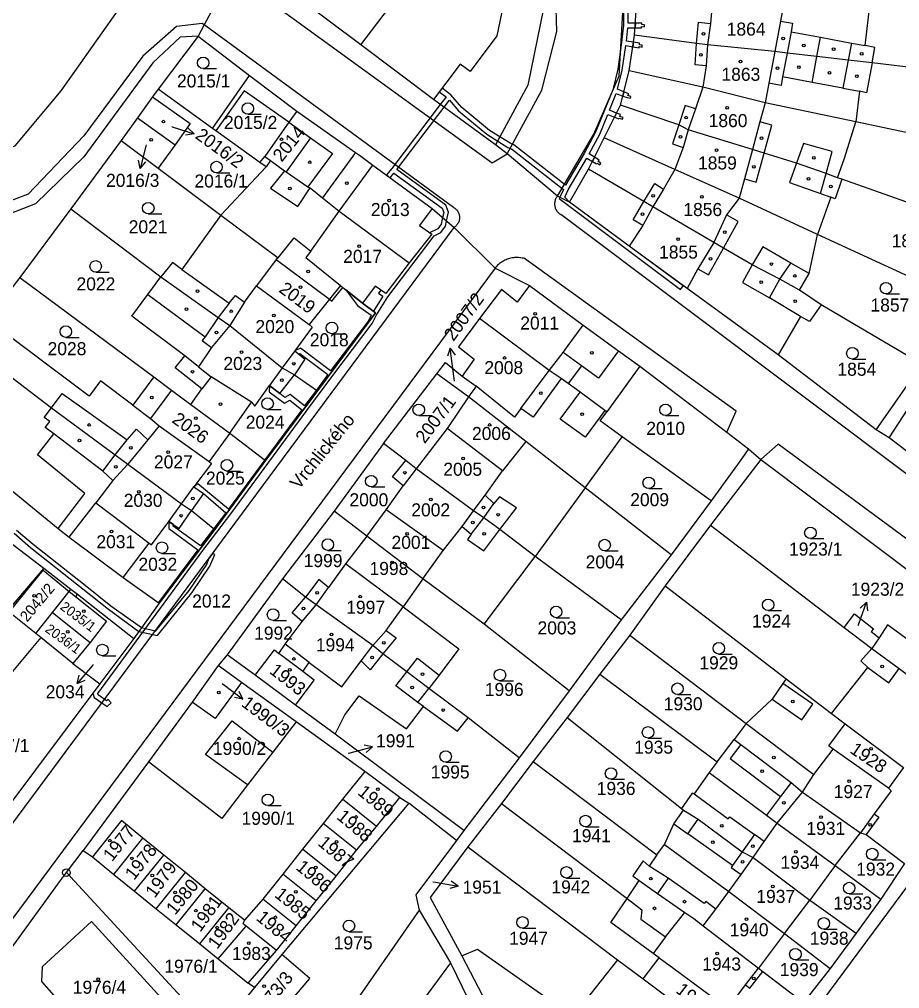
# Model space of a CAD drawing. Extents: x -784124 to -780570, y -980818 to -976926.
# Drawn here: x -782345.8 to -782231.1, y -978712.7 to -978586.4 of the extents above; entities that cross this region are included whole.
import ezdxf
from ezdxf.enums import TextEntityAlignment as Align

# ---------------------------------------------------------------- set-up
doc = ezdxf.new("R2010")
doc.units = 0
doc.header["$LTSCALE"] = 3.138375
doc.header["$MEASUREMENT"] = 0
doc.linetypes.add('0_051C', pattern=[0])
for name, color, linetype in [('1', 7, 'CONTINUOUS'), ('1008', 1, 'CONTINUOUS'), ('1029', 1, 'CONTINUOUS'), ('105', 1, 'CONTINUOUS'), ('18', 1, 'CONTINUOUS'), ('21800', 1, 'CONTINUOUS'), ('21900', 1, 'CONTINUOUS'), ('21999', 1, 'CONTINUOUS'), ('23700', 1, 'CONTINUOUS'), ('304', 1, 'CONTINUOUS'), ('402', 1, 'CONTINUOUS'), ('404', 1, 'CONTINUOUS')]:
    doc.layers.add(name, color=color, linetype=linetype)

# ---------------------------------------------------------------- blocks, each defined once
blk = doc.blocks.new('4_02$0')
at = {"layer": '404', "color": 255, "linetype": 'Continuous'}
blk.add_circle((-0.01, 0), 0.175, dxfattribs=at)
blk = doc.blocks.new('1029$1')
at = {"layer": '1029', "color": 6, "linetype": 'Continuous'}
for p, q in [((0, 3), (-0.5, 2)), ((0, 0), (0, 3)), ((0, 3), (0.5, 2))]:
    blk.add_line(p, q, dxfattribs=at)
blk = doc.blocks.new('3_04$3')
at = {"layer": '304', "color": 255, "linetype": 'Continuous'}
blk.add_line((0.01, 0), (1.76, 0), dxfattribs=at)
blk.add_circle((0.01, 0.75), 0.75, dxfattribs=at)
blk = doc.blocks.new('$15')
at = {"layer": '1', "color": 254, "linetype": 'Continuous'}
blk.add_lwpolyline([(-47.695, -36.905), (-47.725, -40.115), (-47.965, -42.375), (-48.455, -45.825), (-49.115, -48.505), (-51.355, -54.035), (-52.845, -56.835), (-55.265, -60.945), (-61.995, -55.695), (-62.495, -55.485), (-63.825, -54.665), (-65.155, -53.835), (-68.775, -50.825), (-70.195, -49.165), (-71.355, -48.295), (-71.725, -48.775), (-70.825, -49.445), (-71.585, -50.445), (-77.905, -58.785), (-78.615, -59.615), (-78.125, -59.965), (-77.625, -59.385), (-71.345, -63.935), (-71.135, -64.495), (-71.285, -65.155), (-71.485, -66.025), (-71.905, -66.615), (-72.975, -67.135), (-72.695, -67.335), (-75.645, -71.055), (-78.665, -75.075), (-79.355, -74.605), (-79.625, -75.025), (-79.065, -75.415), (-80.285, -77.355), (-80.015, -77.555), (-87.595, -87.735), (-94.355, -96.795), (-100.975, -105.805), (-108.205, -115.415), (-111.535, -120.015), (-115.965, -125.905), (-116.875, -127.125), (-116.705, -127.715), (-115.015, -128.885), (-114.475, -128.385), (-114.875, -127.945), (-115.075, -128.125), (-116.185, -127.335), (-116.235, -127.175), (-102.525, -108.545), (-98.905, -103.765), (-88.975, -90.315), (-85.585, -85.745), (-80.445, -78.955), (-79.945, -77.935), (-78.415, -75.505), (-72.395, -67.525), (-71.505, -67.095), (-70.925, -66.285), (-70.775, -65.605), (-70.515, -64.455), (-70.845, -63.555), (-77.255, -58.915), (-71.095, -50.795), (-70.395, -49.865), (-69.195, -51.245), (-65.515, -54.315), (-64.105, -55.195), (-62.775, -56.025), (-62.295, -56.215), (-55.545, -61.485), (-56.005, -62.515), (-56.085, -62.685), (-40.295, -74.525), (-39.925, -74.065), (-46.975, -68.905), (-54.735, -63.155), (-55.345, -62.485), (-54.905, -61.535), (-52.485, -57.405), (-51.755, -57.845), (-51.485, -57.305), (-52.185, -56.875), (-50.815, -54.295), (-49.755, -51.745), (-48.885, -52.085), (-48.615, -51.545), (-49.525, -51.185), (-48.665, -48.995), (-47.815, -49.365), (-47.665, -48.775), (-48.475, -48.425), (-47.875, -45.945), (-47.415, -42.765), (-46.505, -42.915), (-46.415, -42.315), (-47.335, -42.165), (-47.155, -40.435), (-46.205, -40.425), (-46.165, -39.825), (-47.115, -39.835), (-47.015, -33.815)], dxfattribs=at)
blk = doc.blocks.new('1_05$19')
at = {"layer": '105', "color": 3, "linetype": 'Continuous'}
for radius in [0.5, 0.0303]:
    blk.add_circle((0, 0), radius, dxfattribs=at)

msp = doc.modelspace()

# ---------------------------------------------------------------- linework, layer by layer
at = {"layer": '1029', "color": 255, "linetype": 'Continuous'}
for p, q in [((-782325.97, -978600.38), (-782325.93, -978600.39)), ((-782329.32, -978602.76), (-782329.36, -978602.91)), ((-782289.16, -978633.54), (-782289.32, -978632.22)), ((-782236.55, -978665.37), (-782236.47, -978665.17)), ((-782336.23, -978670.47), (-782336.37, -978670.64)), ((-782319.4, -978672.94), (-782319.11, -978673.16)), ((-782303, -978682.02), (-782302.73, -978681.95)), ((-782291.96, -978698.76), (-782291.63, -978698.82))]:
    msp.add_line(p, q, dxfattribs=at)
at = {"layer": '21800', "color": 255, "linetype": 'Continuous'}
for p, q in [((-782275.79, -978588), (-782276.15, -978576.79)), ((-782318.19, -978580.46), (-782284.23, -978605.11)), ((-782282.32, -978582.15), (-782283.63, -978588.55)), ((-782267.69, -978593.78), (-782267.1, -978583.97)), ((-782255.52, -978583.93), (-782255.79, -978586.96)), ((-782246.17, -978584.07), (-782246.65, -978586.63)), ((-782246.65, -978586.63), (-782247.4, -978590.6)), ((-782246.65, -978586.63), (-782245.08, -978586.92)), ((-782325.39, -978587.35), (-782329.77, -978591.21)), ((-782322.04, -978586.94), (-782325.39, -978587.35)), ((-782321.78, -978587.13), (-782322.04, -978586.94)), ((-782289.28, -978610.9), (-782321.78, -978587.13)), ((-782257.6, -978589.57), (-782257.34, -978586.75)), ((-782257.34, -978586.75), (-782255.79, -978586.96)), ((-782255.79, -978586.96), (-782256.17, -978589.73)), ((-782245.08, -978586.92), (-782245.28, -978588.01)), ((-782324.88, -978588.73), (-782328.47, -978592.08)), ((-782322.56, -978588.58), (-782324.88, -978588.73)), ((-782283.63, -978588.55), (-782287.12, -978593.19)), ((-782277.78, -978595.63), (-782275.79, -978588)), ((-782245.28, -978588.01), (-782245.8, -978590.79)), ((-782245.28, -978588.01), (-782241.44, -978588.73)), ((-782241.91, -978591.24), (-782241.44, -978588.73)), ((-782241.44, -978588.73), (-782237.4, -978589.49)), ((-782257.78, -978592.33), (-782257.6, -978589.57)), ((-782256.17, -978589.73), (-782256.34, -978592.45)), ((-782237.4, -978589.49), (-782237.82, -978591.72)), ((-782237.4, -978589.49), (-782235.64, -978589.82)), ((-782329.77, -978591.21), (-782337.43, -978601.59)), ((-782247.4, -978590.6), (-782248.17, -978594.7)), ((-782245.8, -978590.79), (-782246.39, -978593.91)), ((-782242.55, -978594.64), (-782241.91, -978591.24)), ((-782328.47, -978592.08), (-782337.44, -978604.33)), ((-782288.4, -978592.22), (-782291.89, -978596.85)), ((-782287.12, -978593.19), (-782288.4, -978592.22)), ((-782256.34, -978592.45), (-782257.78, -978592.33)), ((-782256.34, -978592.45), (-782256.78, -978595.24)), ((-782237.82, -978591.72), (-782238.52, -978595.39)), ((-782271, -978601.38), (-782267.69, -978593.78)), ((-782246.39, -978593.91), (-782246.59, -978595)), ((-782242.55, -978594.64), (-782246.39, -978593.91)), ((-782256.78, -978595.24), (-782257.73, -978598.05)), ((-782248.17, -978594.7), (-782248.65, -978597.26)), ((-782246.59, -978595), (-782248.17, -978594.7)), ((-782238.52, -978595.39), (-782242.55, -978594.64)), ((-782238.52, -978595.39), (-782236.35, -978595.76)), ((-782316.57, -978595.72), (-782320.23, -978600.93)), ((-782310.74, -978599.79), (-782316.57, -978595.72)), ((-782282.27, -978603.92), (-782277.78, -978595.63)), ((-782259.1, -978597.64), (-782259.92, -978600.13)), ((-782257.73, -978598.05), (-782259.1, -978597.64)), ((-782248.65, -978597.26), (-782249.33, -978599.76)), ((-782257.73, -978598.05), (-782258.67, -978600.81)), ((-782259.92, -978600.13), (-782260.74, -978602.63)), ((-782249.33, -978599.76), (-782250.31, -978603.38)), ((-782247.79, -978600.18), (-782249.33, -978599.76)), ((-782248.78, -978603.84), (-782247.79, -978600.18)), ((-782337.43, -978601.59), (-782344.72, -978609.18)), ((-782275.73, -978609.42), (-782271, -978601.38)), ((-782258.67, -978600.81), (-782259.36, -978603.09)), ((-782307.9, -978601.84), (-782311.09, -978606.27)), ((-782260.74, -978602.63), (-782259.36, -978603.09)), ((-782243.68, -978602.59), (-782244.58, -978605.13)), ((-782239.93, -978603.63), (-782243.68, -978602.59)), ((-782337.44, -978604.33), (-782343.74, -978610.44)), ((-782314.52, -978605.04), (-782313.87, -978604.27)), ((-782302.03, -978603.75), (-782306.35, -978609.64)), ((-782284.23, -978605.11), (-782282.27, -978603.92)), ((-782259.36, -978603.09), (-782260.41, -978605.95)), ((-782250.31, -978603.38), (-782251.35, -978607.2)), ((-782249.81, -978607.62), (-782248.78, -978603.84)), ((-782240.72, -978606.5), (-782239.93, -978603.63)), ((-782304.19, -978611.39), (-782299.79, -978605.38)), ((-782244.58, -978605.13), (-782245.49, -978607.68)), ((-782311.29, -978606.13), (-782313.11, -978608.4)), ((-782260.41, -978605.95), (-782261.89, -978608.53)), ((-782241.44, -978609.11), (-782240.72, -978606.5)), ((-782264.47, -978610.15), (-782263.04, -978607.8)), ((-782263.04, -978607.8), (-782261.89, -978608.53)), ((-782251.35, -978607.2), (-782252.03, -978609.71)), ((-782251.35, -978607.2), (-782249.81, -978607.62)), ((-782245.49, -978607.68), (-782241.44, -978609.11)), ((-782344.72, -978609.18), (-782350.03, -978611.22)), ((-782313.11, -978608.4), (-782309.54, -978610.77)), ((-782309.54, -978610.77), (-782307.94, -978608.36)), ((-782261.89, -978608.53), (-782263.31, -978610.82)), ((-782241.44, -978609.11), (-782240.11, -978609.58)), ((-782343.74, -978610.44), (-782350.22, -978612.91)), ((-782265.87, -978612.52), (-782264.47, -978610.15)), ((-782252.03, -978609.71), (-782253.69, -978611.86)), ((-782307.87, -978616.61), (-782304.19, -978611.39)), ((-782195.16, -978672), (-782275.3, -978611.82)), ((-782263.31, -978610.82), (-782264.62, -978613.26)), ((-782253.69, -978611.86), (-782255.35, -978615.46)), ((-782252.17, -978612.76), (-782253.69, -978611.86)), ((-782264.62, -978613.26), (-782265.87, -978612.52)), ((-782254.09, -978616.2), (-782252.17, -978612.76)), ((-782361.21, -978710.7), (-782289.2, -978613.51)), ((-782264.62, -978613.26), (-782266.38, -978615.97)), ((-782312.14, -978617.49), (-782310.04, -978614.87)), ((-782310.04, -978614.87), (-782307.87, -978616.61)), ((-782255.35, -978615.46), (-782257.41, -978618.92)), ((-782307.87, -978616.61), (-782308.53, -978617.43)), ((-782256.03, -978619.68), (-782254.09, -978616.2)), ((-782248.98, -978616.04), (-782250.34, -978618.38)), ((-782245.31, -978618.18), (-782248.98, -978616.04)), ((-782308.53, -978617.43), (-782304.01, -978621.07)), ((-782252.43, -978637.44), (-782280, -978617.58)), ((-782246.74, -978620.24), (-782245.31, -978618.18)), ((-782242.93, -978619.5), (-782245.31, -978618.18)), ((-782283.85, -978618.81), (-782339.09, -978693.27)), ((-782324.68, -978618.98), (-782318.51, -978623.39)), ((-782257.41, -978618.92), (-782258.84, -978621.49)), ((-782257.41, -978618.92), (-782256.03, -978619.68)), ((-782250.34, -978618.38), (-782251.6, -978620.7)), ((-782251.6, -978620.7), (-782248.1, -978622.68)), ((-782248.1, -978622.68), (-782246.74, -978620.24)), ((-782316.52, -978623.24), (-782314.94, -978621.13)), ((-782304.01, -978621.07), (-782305.44, -978622.86)), ((-782304.01, -978621.07), (-782303.69, -978621.32)), ((-782329.12, -978622.24), (-782321.64, -978627.76)), ((-782318.51, -978623.39), (-782317.7, -978622.4)), ((-782316.52, -978623.24), (-782318.4, -978626.3)), ((-782317.7, -978622.4), (-782316.52, -978623.24)), ((-782244.04, -978625.13), (-782248.1, -978622.68)), ((-782318.51, -978623.39), (-782319.92, -978625.27)), ((-782319.92, -978625.27), (-782321.64, -978627.76)), ((-782318.4, -978626.3), (-782320.79, -978629.16)), ((-782274.32, -978628.91), (-782272.36, -978626.24)), ((-782321.64, -978627.76), (-782322.02, -978628.26)), ((-782322.02, -978628.26), (-782320.79, -978629.16)), ((-782320.79, -978629.16), (-782322.49, -978631.67)), ((-782309.96, -978629.6), (-782311.59, -978631.81)), ((-782275, -978629.81), (-782274.32, -978628.91)), ((-782267.78, -978629.59), (-782270.38, -978633.17)), ((-782322.49, -978631.67), (-782324.29, -978630.23)), ((-782276.79, -978632.16), (-782275, -978629.81)), ((-782272.59, -978631.56), (-782275, -978629.81)), ((-782322.49, -978631.67), (-782320.84, -978632.97)), ((-782311.59, -978631.81), (-782313.24, -978634.09)), ((-782272.59, -978631.56), (-782274.32, -978633.86)), ((-782270.38, -978633.17), (-782272.59, -978631.56)), ((-782320.84, -978632.97), (-782322.09, -978634.54)), ((-782315.6, -978636.3), (-782320.84, -978632.97)), ((-782280.48, -978637.1), (-782276.79, -978632.16)), ((-782275.23, -978633.19), (-782278.91, -978638.22)), ((-782281.33, -978638.25), (-782286.3, -978634.2)), ((-782341.65, -978637), (-782340.29, -978635.15)), ((-782340.29, -978635.15), (-782331.8, -978641.2)), ((-782326.02, -978634.72), (-782328.74, -978638.41)), ((-782275.35, -978638.49), (-782272.77, -978634.99)), ((-782280.48, -978637.1), (-782281.33, -978638.25)), ((-782278.91, -978638.22), (-782280.48, -978637.1)), ((-782269.55, -978637.36), (-782272.13, -978640.86)), ((-782253.67, -978640.21), (-782252.43, -978637.44)), ((-782327.64, -978639.38), (-782329.1, -978641.2)), ((-782272.13, -978640.86), (-782275.35, -978638.49)), ((-782334.98, -978645.26), (-782341.35, -978640.4)), ((-782331.8, -978641.2), (-782330.6, -978639.8)), ((-782330.6, -978639.8), (-782329.1, -978641.2)), ((-782333.38, -978643.14), (-782331.8, -978641.2)), ((-782329.1, -978641.2), (-782331.7, -978644.35)), ((-782246.95, -978641.77), (-782249.23, -978643.76)), ((-782223.33, -978659.21), (-782246.95, -978641.77)), ((-782334.98, -978645.26), (-782333.38, -978643.14)), ((-782331.7, -978644.35), (-782333.67, -978646.5)), ((-782334.98, -978645.26), (-782333.67, -978646.5)), ((-782294.12, -978644.95), (-782295.81, -978647.16)), ((-782285.16, -978648.4), (-782282.88, -978645.24)), ((-782333.67, -978646.5), (-782335.89, -978649.38)), ((-782324.73, -978649.53), (-782323.09, -978647.31)), ((-782286.65, -978650.46), (-782285.16, -978648.4)), ((-782285.16, -978648.4), (-782284, -978649.5)), ((-782326.36, -978651.83), (-782324.73, -978649.53)), ((-782285.34, -978651.37), (-782284, -978649.5)), ((-782283.26, -978648.6), (-782284, -978649.5)), ((-782281.07, -978650.04), (-782283.26, -978648.6)), ((-782288.15, -978652.5), (-782286.65, -978650.46)), ((-782283.23, -978652.85), (-782281.07, -978650.04)), ((-782286.97, -978653.49), (-782285.34, -978651.37)), ((-782290.63, -978655.62), (-782288.15, -978652.5)), ((-782288.15, -978652.5), (-782286.97, -978653.49)), ((-782286.97, -978653.49), (-782287.45, -978654.17)), ((-782285.32, -978655.63), (-782283.23, -978652.85)), ((-782287.45, -978654.17), (-782285.32, -978655.63)), ((-782339.36, -978660.94), (-782338.54, -978661.59)), ((-782307.19, -978662.69), (-782305.58, -978660.44)), ((-782308.99, -978664.85), (-782307.19, -978662.69)), ((-782298.05, -978666.05), (-782295.84, -978662.95)), ((-782299.8, -978668), (-782298.05, -978666.05)), ((-782298.05, -978666.05), (-782296.75, -978666.97)), ((-782296.75, -978666.97), (-782298.47, -978669.09)), ((-782308.09, -978670.19), (-782311.2, -978667.79)), ((-782301.3, -978670), (-782299.8, -978668)), ((-782303.82, -978673.39), (-782301.3, -978670)), ((-782300.14, -978671.15), (-782301.3, -978670)), ((-782298.47, -978669.09), (-782300.14, -978671.15)), ((-782295.37, -978671.43), (-782293.95, -978669.62)), ((-782293.95, -978669.62), (-782291.12, -978671.83)), ((-782308.91, -978671.38), (-782308.09, -978670.19)), ((-782308.09, -978670.19), (-782303.82, -978673.39)), ((-782235.29, -978670.83), (-782232.56, -978672.85)), ((-782232.56, -978672.85), (-782231.19, -978671)), ((-782296.79, -978673.24), (-782295.37, -978671.43)), ((-782293.9, -978675.43), (-782296.79, -978673.24)), ((-782293.9, -978675.43), (-782292.48, -978673.59)), ((-782242.44, -978675.62), (-782246.34, -978672.92)), ((-782247.76, -978674.96), (-782243.87, -978677.68)), ((-782293.2, -978675.93), (-782293.9, -978675.43)), ((-782243.87, -978677.68), (-782242.44, -978675.62)), ((-782309.78, -978677.94), (-782312.82, -978681.88)), ((-782251.14, -978678.15), (-782243.17, -978684.16)), ((-782251.84, -978680.89), (-782253.23, -978682.7)), ((-782242.3, -978684.81), (-782239.78, -978681.47)), ((-782319.48, -978690.51), (-782329.04, -978683.13)), ((-782253.23, -978682.7), (-782246.64, -978687.67)), ((-782243.8, -978687.1), (-782242.3, -978684.81)), ((-782243.17, -978684.16), (-782242.3, -978684.81)), ((-782316.12, -978686.16), (-782319.48, -978690.51)), ((-782245.26, -978685.85), (-782246.64, -978687.67)), ((-782257.9, -978687.3), (-782253.46, -978690.56)), ((-782246.64, -978687.67), (-782248.47, -978690.1)), ((-782247.08, -978691.15), (-782243.8, -978687.1)), ((-782234.47, -978689.92), (-782236.25, -978692.4)), ((-782260.54, -978691.2), (-782258.73, -978692.52)), ((-782258.73, -978692.52), (-782257.4, -978690.6)), ((-782253.46, -978690.56), (-782253.28, -978690.32)), ((-782253.28, -978690.32), (-782250.06, -978692.61)), ((-782248.79, -978693.54), (-782247.08, -978691.15)), ((-782252.92, -978696.64), (-782258.73, -978692.52)), ((-782250.06, -978692.61), (-782251.66, -978694.87)), ((-782248.79, -978693.54), (-782250.06, -978692.61)), ((-782339.09, -978693.27), (-782355.4, -978715.21)), ((-782250.2, -978695.6), (-782248.79, -978693.54)), ((-782251.66, -978694.87), (-782252.92, -978696.64)), ((-782251.8, -978697.8), (-782250.2, -978695.6)), ((-782286, -978774.56), (-782228.93, -978697.79)), ((-782261.29, -978698.31), (-782263.77, -978696.73)), ((-782252.92, -978696.64), (-782253.1, -978696.89)), ((-782253.1, -978696.89), (-782251.8, -978697.8)), ((-782261.29, -978698.31), (-782262.67, -978700.28)), ((-782256.59, -978701.59), (-782261.29, -978698.31)), ((-782253.38, -978700.02), (-782251.8, -978697.8)), ((-782255.09, -978702.32), (-782253.38, -978700.02)), ((-782266.66, -978700.94), (-782264.73, -978702.42)), ((-782256.4, -978701.35), (-782256.59, -978701.59)), ((-782255.09, -978702.32), (-782256.4, -978701.35)), ((-782264.73, -978702.42), (-782264.87, -978703.63)), ((-782261.66, -978705.94), (-782259.12, -978702.77)), ((-782256.74, -978704.51), (-782255.09, -978702.32)), ((-782264.87, -978703.63), (-782261.66, -978705.94)), ((-782261.66, -978705.94), (-782263.26, -978708.1)), ((-782251.2, -978712.21), (-782249.54, -978710.02)), ((-782315.22, -978712.56), (-782316.03, -978711.96))]:
    msp.add_line(p, q, dxfattribs=at)
for points in [[(-782275.73, -978609.42), (-782275.798, -978609.508), (-782275.86, -978609.6), (-782275.916, -978609.696), (-782275.965, -978609.796), (-782276.006, -978609.899), (-782276.04, -978610.005), (-782276.067, -978610.113), (-782276.086, -978610.222), (-782276.097, -978610.333), (-782276.101, -978610.444), (-782276.097, -978610.555), (-782276.085, -978610.666), (-782276.065, -978610.775), (-782276.038, -978610.883), (-782276.004, -978610.988), (-782275.962, -978611.091), (-782275.913, -978611.191), (-782275.857, -978611.287), (-782275.794, -978611.379), (-782275.725, -978611.466), (-782275.651, -978611.549), (-782275.57, -978611.626), (-782275.485, -978611.697), (-782275.395, -978611.762), (-782275.3, -978611.82)], [(-782289.28, -978610.9), (-782289.186, -978610.955), (-782289.096, -978611.016), (-782289.01, -978611.084), (-782288.93, -978611.158), (-782288.855, -978611.237), (-782288.786, -978611.321), (-782288.724, -978611.411), (-782288.668, -978611.504), (-782288.619, -978611.602), (-782288.577, -978611.702), (-782288.543, -978611.806), (-782288.516, -978611.912), (-782288.497, -978612.019), (-782288.486, -978612.127), (-782288.483, -978612.236), (-782288.487, -978612.345), (-782288.5, -978612.454), (-782288.52, -978612.561), (-782288.548, -978612.666), (-782288.583, -978612.769), (-782288.626, -978612.869), (-782288.676, -978612.966), (-782288.733, -978613.059), (-782288.797, -978613.148), (-782288.866, -978613.232), (-782288.942, -978613.31), (-782289.023, -978613.383), (-782289.109, -978613.45), (-782289.2, -978613.51)], [(-782280, -978617.58), (-782280.159, -978617.538), (-782280.321, -978617.503), (-782280.483, -978617.476), (-782280.647, -978617.456), (-782280.811, -978617.443), (-782280.976, -978617.438), (-782281.141, -978617.441), (-782281.305, -978617.451), (-782281.469, -978617.468), (-782281.632, -978617.493), (-782281.794, -978617.525), (-782281.954, -978617.564), (-782282.112, -978617.611), (-782282.268, -978617.664), (-782282.421, -978617.725), (-782282.571, -978617.793), (-782282.718, -978617.867), (-782282.862, -978617.948), (-782283.002, -978618.035), (-782283.137, -978618.129), (-782283.268, -978618.229), (-782283.395, -978618.334), (-782283.517, -978618.445), (-782283.633, -978618.562), (-782283.744, -978618.683), (-782283.85, -978618.81)]]:
    msp.add_lwpolyline(points, dxfattribs=at)
at = {"layer": '21900', "color": 3, "linetype": 'Continuous'}
for p, q in [((-782301.33, -978589.73), (-782316.9, -978578.06)), ((-782265.68, -978588.47), (-782265.38, -978584.04)), ((-782322.56, -978588.58), (-782327.78, -978595.51)), ((-782322.56, -978588.58), (-782315.84, -978593.7)), ((-782266.39, -978593.09), (-782265.68, -978588.47)), ((-782215.78, -978594.29), (-782234.73, -978592.08)), ((-782320.68, -978600.62), (-782315.84, -978593.7)), ((-782315.84, -978593.7), (-782309.71, -978598.38)), ((-782267.5, -978597.57), (-782266.39, -978593.09)), ((-782328.48, -978596.49), (-782330.44, -978599.24)), ((-782327.78, -978595.51), (-782328.48, -978596.49)), ((-782320.68, -978600.62), (-782327.78, -978595.51)), ((-782269.62, -978601.82), (-782267.5, -978597.57)), ((-782330.44, -978599.24), (-782332.56, -978602.2)), ((-782330.44, -978599.24), (-782325.55, -978602.74)), ((-782309.71, -978598.38), (-782310.74, -978599.79)), ((-782217.43, -978603.87), (-782236.83, -978599.75)), ((-782271.67, -978605.92), (-782269.62, -978601.82)), ((-782332.56, -978602.2), (-782339.12, -978611.08)), ((-782332.56, -978602.2), (-782327.76, -978605.8)), ((-782325.55, -978602.74), (-782327.76, -978605.8)), ((-782313.7, -978605.62), (-782314.52, -978605.04)), ((-782313.12, -978604.81), (-782313.7, -978605.62)), ((-782327.76, -978605.8), (-782319.6, -978611.92)), ((-782319.6, -978611.92), (-782313.7, -978605.62)), ((-782274.14, -978610.22), (-782271.67, -978605.92)), ((-782238.65, -978607.24), (-782239.21, -978607.04)), ((-782220.19, -978613.78), (-782238.65, -978607.24)), ((-782339.12, -978611.08), (-782345.78, -978620.02)), ((-782339.12, -978611.08), (-782327.41, -978619.93)), ((-782223.95, -978622.69), (-782241.83, -978614.42)), ((-782312.36, -978617.69), (-782305.44, -978622.86)), ((-782345.78, -978620.02), (-782350.06, -978625.56)), ((-782345.78, -978620.02), (-782328.34, -978633)), ((-782241.35, -978623.61), (-782244.18, -978621.68)), ((-782305.44, -978622.86), (-782308.1, -978626.18)), ((-782228.26, -978631.35), (-782241.35, -978623.61)), ((-782352.53, -978628.76), (-782341.65, -978637)), ((-782234.19, -978639.9), (-782246.96, -978630.13)), ((-782265, -978631.61), (-782269.29, -978637.55)), ((-782234.19, -978639.9), (-782228.26, -978631.35)), ((-782328.34, -978633), (-782331.07, -978636.69)), ((-782310, -978632.7), (-782307, -978634.8)), ((-782298.39, -978641.67), (-782291.43, -978632.58)), ((-782287.3, -978635.6), (-782291.43, -978632.58)), ((-782232.5, -978640.94), (-782228.29, -978634.47)), ((-782307, -978634.8), (-782313.76, -978643.86)), ((-782287.3, -978635.6), (-782290.11, -978639.71)), ((-782279.83, -978641.41), (-782287.3, -978635.6)), ((-782323.5, -978636.6), (-782318.43, -978640.33)), ((-782359.3, -978637.68), (-782340.79, -978652.72)), ((-782318.43, -978640.33), (-782321.1, -978644.03)), ((-782318.43, -978640.33), (-782313.76, -978643.86)), ((-782290.11, -978639.71), (-782294.12, -978644.95)), ((-782272.12, -978647.43), (-782267.29, -978640.78)), ((-782232.5, -978640.94), (-782234.19, -978639.9)), ((-782211.97, -978656.57), (-782232.5, -978640.94)), ((-782298.39, -978641.67), (-782304.83, -978650.5)), ((-782295.49, -978643.9), (-782298.39, -978641.67)), ((-782272.12, -978647.43), (-782279.83, -978641.41)), ((-782250.82, -978642.34), (-782249.23, -978643.76)), ((-782313.76, -978643.86), (-782320.38, -978652.87)), ((-782294.12, -978644.95), (-782295.49, -978643.9)), ((-782249.23, -978643.76), (-782255.76, -978652.31)), ((-782249.23, -978643.76), (-782225.74, -978661.42)), ((-782272.12, -978647.43), (-782278.62, -978656.37)), ((-782260.92, -978656.16), (-782272.12, -978647.43)), ((-782255.69, -978649.15), (-782260.92, -978656.16)), ((-782323.4, -978650.4), (-782320.38, -978652.87)), ((-782304.83, -978650.5), (-782311.54, -978659.3)), ((-782300.56, -978653.76), (-782304.83, -978650.5)), ((-782300.56, -978653.76), (-782298.05, -978650.3)), ((-782255.76, -978652.31), (-782261.69, -978660.21)), ((-782255.76, -978652.31), (-782238.35, -978665.62)), ((-782340.79, -978652.72), (-782339.36, -978653.88)), ((-782320.38, -978652.87), (-782327.61, -978662.48)), ((-782347.28, -978654.41), (-782342.65, -978657.89)), ((-782339.36, -978653.88), (-782332.33, -978659.14)), ((-782332.33, -978659.14), (-782328.95, -978654.67)), ((-782300.56, -978653.76), (-782303.34, -978657.33)), ((-782293.28, -978659.32), (-782300.56, -978653.76)), ((-782295.84, -978662.95), (-782303.34, -978657.33)), ((-782285.26, -978665.2), (-782278.62, -978656.37)), ((-782267.44, -978664.66), (-782278.62, -978656.37)), ((-782260.92, -978656.16), (-782267.44, -978664.66)), ((-782342.65, -978657.89), (-782357.73, -978675.5)), ((-782347.17, -978663.62), (-782342.76, -978658.18)), ((-782342.76, -978658.18), (-782339.36, -978660.94)), ((-782342.65, -978657.89), (-782339.13, -978660.65)), ((-782332.33, -978659.14), (-782327.61, -978662.48)), ((-782311.54, -978659.3), (-782318.76, -978669.2)), ((-782308.57, -978661.7), (-782311.54, -978659.3)), ((-782293.28, -978659.32), (-782295.84, -978662.95)), ((-782285.26, -978665.2), (-782293.28, -978659.32)), ((-782341.54, -978663.68), (-782339.36, -978660.94)), ((-782339.36, -978660.94), (-782339.13, -978660.65)), ((-782339.13, -978660.65), (-782338.29, -978661.3)), ((-782261.69, -978660.21), (-782266.31, -978666.63)), ((-782261.69, -978660.21), (-782245.92, -978672.32)), ((-782343.72, -978666.42), (-782347.17, -978663.62)), ((-782343.72, -978666.42), (-782341.54, -978663.68)), ((-782341.54, -978663.68), (-782336.63, -978667.58)), ((-782327.61, -978662.48), (-782330.94, -978667.08)), ((-782267.44, -978664.66), (-782274.21, -978673.87)), ((-782274.21, -978673.87), (-782285.26, -978665.2)), ((-782238.35, -978665.62), (-782234.74, -978668.39)), ((-782343.05, -978666.96), (-782343.72, -978666.42)), ((-782338.89, -978670.32), (-782343.05, -978666.96)), ((-782266.31, -978666.63), (-782270.2, -978671.73)), ((-782266.31, -978666.63), (-782251.14, -978678.15)), ((-782233.81, -978666.98), (-782234.74, -978668.39)), ((-782336.63, -978667.58), (-782338.89, -978670.32)), ((-782318.76, -978669.2), (-782319.95, -978670.57)), ((-782315.13, -978671.87), (-782318.76, -978669.2)), ((-782338.89, -978670.32), (-782335.37, -978672.97)), ((-782319.95, -978670.57), (-782323.34, -978675.36)), ((-782316.89, -978672.8), (-782319.95, -978670.57)), ((-782309.86, -978675.78), (-782315.13, -978671.87)), ((-782270.2, -978671.73), (-782274.44, -978677.38)), ((-782270.2, -978671.73), (-782254.9, -978683.14)), ((-782245.92, -978672.32), (-782240.02, -978676.86)), ((-782335.37, -978672.97), (-782348, -978689.89)), ((-782287.37, -978677.42), (-782292.48, -978673.59)), ((-782274.21, -978673.87), (-782280.7, -978682.6)), ((-782304.69, -978679.55), (-782309.86, -978675.78)), ((-782280.7, -978682.6), (-782287.37, -978677.42)), ((-782274.44, -978677.38), (-782278.89, -978683.1)), ((-782274.44, -978677.38), (-782259.58, -978689.23)), ((-782240.02, -978676.86), (-782238.22, -978678.21)), ((-782251.14, -978678.15), (-782252.71, -978680.23)), ((-782238.22, -978678.21), (-782230.61, -978683.89)), ((-782287.91, -978692.07), (-782304.69, -978679.55)), ((-782254.9, -978683.14), (-782252.71, -978680.23)), ((-782280.7, -978682.6), (-782287.91, -978692.07)), ((-782278.89, -978683.1), (-782283, -978688.57)), ((-782278.89, -978683.1), (-782262.76, -978695.25)), ((-782254.9, -978683.14), (-782255.96, -978684.54)), ((-782230.61, -978683.89), (-782232.6, -978686.56)), ((-782300.84, -978684.41), (-782303.72, -978688.01)), ((-782296.28, -978687.77), (-782300.84, -978684.41)), ((-782295.09, -978688.51), (-782311.66, -978708.26)), ((-782303.72, -978688.01), (-782306.26, -978691.19)), ((-782299.29, -978691.55), (-782303.72, -978688.01)), ((-782299.29, -978691.55), (-782296.28, -978687.77)), ((-782296.28, -978687.77), (-782295.09, -978688.51)), ((-782288.9, -978693.41), (-782295.09, -978688.51)), ((-782283, -978688.57), (-782287.42, -978694.2)), ((-782283, -978688.57), (-782266.66, -978700.94)), ((-782259.58, -978689.23), (-782259.32, -978689.43)), ((-782306.26, -978691.19), (-782308.93, -978694.54)), ((-782301.91, -978694.67), (-782306.26, -978691.19)), ((-782301.91, -978694.67), (-782299.29, -978691.55)), ((-782287.91, -978692.07), (-782288.9, -978693.41)), ((-782239.55, -978696.66), (-782236.25, -978692.4)), ((-782236.25, -978692.4), (-782235.49, -978692.63)), ((-782235.49, -978692.63), (-782230.5, -978696.4)), ((-782333.54, -978697.8), (-782329.74, -978693.1)), ((-782327.03, -978695.29), (-782329.74, -978693.1)), ((-782262.76, -978695.25), (-782261.77, -978693.92)), ((-782339.71, -978697.57), (-782337.54, -978694.69)), ((-782337.54, -978694.69), (-782336.33, -978695.54)), ((-782308.93, -978694.54), (-782311.53, -978697.79)), ((-782304.58, -978698.02), (-782308.93, -978694.54)), ((-782304.58, -978698.02), (-782301.91, -978694.67)), ((-782287.42, -978694.2), (-782267.89, -978708.96)), ((-782336.33, -978695.54), (-782333.54, -978697.8)), ((-782330.83, -978699.99), (-782327.03, -978695.29)), ((-782324.2, -978697.58), (-782327.03, -978695.29)), ((-782230.5, -978696.4), (-782233.58, -978701.03)), ((-782328, -978702.28), (-782324.2, -978697.58)), ((-782321.62, -978699.67), (-782324.2, -978697.58)), ((-782311.53, -978697.79), (-782314.12, -978701.03)), ((-782307.18, -978701.26), (-782311.53, -978697.79)), ((-782239.55, -978696.66), (-782242.84, -978701.16)), ((-782239.55, -978696.66), (-782233.58, -978701.03)), ((-782333.54, -978697.8), (-782330.83, -978699.99)), ((-782307.18, -978701.26), (-782304.58, -978698.02)), ((-782266.66, -978700.94), (-782265.09, -978698.6)), ((-782330.83, -978699.99), (-782328, -978702.28)), ((-782325.41, -978704.37), (-782321.62, -978699.67)), ((-782318.55, -978702.15), (-782321.62, -978699.67)), ((-782314.12, -978701.03), (-782316.53, -978703.79)), ((-782309.77, -978704.51), (-782314.12, -978701.03)), ((-782309.77, -978704.51), (-782307.18, -978701.26)), ((-782246.14, -978705.52), (-782242.84, -978701.16)), ((-782233.58, -978701.03), (-782236.81, -978705.46)), ((-782328, -978702.28), (-782325.41, -978704.37)), ((-782322.35, -978706.85), (-782318.55, -978702.15)), ((-782316.53, -978703.79), (-782318.55, -978702.15)), ((-782293.73, -978702.49), (-782308.2, -978723.23)), ((-782293.73, -978702.49), (-782289.67, -978709.32)), ((-782259.12, -978702.77), (-782257.97, -978703.57)), ((-782325.41, -978704.37), (-782322.35, -978706.85)), ((-782319.94, -978708.8), (-782316.3, -978704.56)), ((-782312.34, -978707.73), (-782316.3, -978704.56)), ((-782312.34, -978707.73), (-782309.77, -978704.51)), ((-782246.14, -978705.52), (-782249.54, -978710.02)), ((-782246.14, -978705.52), (-782240.18, -978710.08)), ((-782236.81, -978705.46), (-782240.18, -978710.08)), ((-782322.35, -978706.85), (-782319.94, -978708.8)), ((-782288.19, -978708.44), (-782279.97, -978724.12)), ((-782267.89, -978708.96), (-782264.56, -978711.41)), ((-782264.56, -978711.41), (-782262.45, -978708.69)), ((-782262.45, -978708.69), (-782263.26, -978708.1)), ((-782262.45, -978708.69), (-782260.74, -978709.94)), ((-782289.67, -978709.32), (-782303.4, -978727.92)), ((-782289.67, -978709.32), (-782286.57, -978715.7)), ((-782260.74, -978709.94), (-782253.52, -978715.28)), ((-782249.54, -978710.02), (-782248.98, -978710.44)), ((-782240.18, -978710.08), (-782243.67, -978714.51)), ((-782248.98, -978710.44), (-782243.67, -978714.51))]:
    msp.add_line(p, q, dxfattribs=at)
for points in [[(-782279.83, -978568.03), (-782279.49, -978568.97), (-782278.31, -978576.26), (-782277.54, -978584.97), (-782279.59, -978594.97), (-782283.78, -978602.75)], [(-782354.33, -978605.68), (-782346.41, -978602.89), (-782340.41, -978595.7), (-782324.38, -978573.02)], [(-782301.33, -978589.73), (-782296.36, -978583.12), (-782295.13, -978581.46), (-782294.96, -978573.5)], [(-782316.9, -978578.06), (-782318.19, -978580.46), (-782321.78, -978587.13), (-782322.56, -978588.58)], [(-782234.73, -978592.08), (-782234.35, -978590.06), (-782235.64, -978589.82), (-782234.97, -978584.23)], [(-782234.73, -978592.08), (-782237.82, -978591.72), (-782241.91, -978591.24), (-782245.8, -978590.79), (-782247.4, -978590.6), (-782256.17, -978589.73), (-782257.6, -978589.57), (-782265.68, -978588.47)], [(-782283.78, -978602.75), (-782291.89, -978596.85), (-782301.33, -978589.73)], [(-782234.73, -978592.08), (-782235.46, -978595.97), (-782236.35, -978595.76), (-782236.83, -978599.75)], [(-782236.83, -978599.75), (-782248.65, -978597.26), (-782256.78, -978595.24), (-782266.39, -978593.09)], [(-782328.48, -978596.49), (-782323.58, -978599.99), (-782325.55, -978602.74)], [(-782239.21, -978607.04), (-782240.72, -978606.5), (-782244.58, -978605.13), (-782248.78, -978603.84), (-782250.31, -978603.38), (-782258.67, -978600.81), (-782259.92, -978600.13), (-782267.5, -978597.57)], [(-782309.71, -978598.38), (-782302.03, -978603.75), (-782301.54, -978604.09), (-782299.79, -978605.38), (-782292.06, -978611.04)], [(-782310.74, -978599.79), (-782313.87, -978604.27), (-782313.12, -978604.81)], [(-782310.74, -978599.79), (-782307.9, -978601.84), (-782305.06, -978603.88), (-782308.25, -978608.24)], [(-782239.21, -978607.04), (-782238.31, -978604.49), (-782236.83, -978599.75)], [(-782314.52, -978605.04), (-782320.23, -978600.93), (-782320.68, -978600.62)], [(-782241.83, -978614.42), (-782252.03, -978609.71), (-782260.41, -978605.95), (-782269.62, -978601.82)], [(-782274.14, -978610.22), (-782275.73, -978609.42), (-782282.27, -978603.92), (-782283.78, -978602.75)], [(-782313.12, -978604.81), (-782311.29, -978606.13), (-782311.09, -978606.27), (-782308.25, -978608.24)], [(-782244.18, -978621.68), (-782246.74, -978620.24), (-782250.34, -978618.38), (-782254.09, -978616.2), (-782255.35, -978615.46), (-782263.31, -978610.82), (-782264.47, -978610.15), (-782271.67, -978605.92)], [(-782238.65, -978607.24), (-782239.55, -978609.78), (-782240.11, -978609.58), (-782241.83, -978614.42)], [(-782308.25, -978608.24), (-782307.94, -978608.36), (-782306.35, -978609.64), (-782304.19, -978611.39), (-782295.05, -978618.12)], [(-782246.96, -978630.13), (-782258.84, -978621.49), (-782266.38, -978615.97), (-782274.14, -978610.22)], [(-782319.6, -978611.92), (-782324.68, -978618.98), (-782325.91, -978618.07), (-782327.41, -978619.93)], [(-782319.6, -978611.92), (-782312.14, -978617.49), (-782312.36, -978617.69)], [(-782292.06, -978611.04), (-782293.7, -978613.28), (-782292.1, -978614.4), (-782295.05, -978618.12)], [(-782292.06, -978611.04), (-782289.2, -978613.51), (-782283.85, -978618.81), (-782279.37, -978621.09)], [(-782244.18, -978621.68), (-782242.93, -978619.5), (-782241.83, -978614.42)], [(-782312.36, -978617.69), (-782314.94, -978621.13), (-782308.1, -978626.18)], [(-782295.05, -978618.12), (-782298.07, -978622.14), (-782299.47, -978621.18), (-782301.14, -978623.36)], [(-782323.5, -978636.6), (-782322.09, -978634.54), (-782325.53, -978631.8), (-782324.29, -978630.23), (-782331.17, -978625.08), (-782329.12, -978622.24), (-782327.41, -978619.93)], [(-782327.41, -978619.93), (-782319.92, -978625.27), (-782318.4, -978626.3), (-782311.59, -978631.81), (-782310, -978632.7)], [(-782305.44, -978622.86), (-782305.13, -978623.11), (-782303.69, -978621.32), (-782301.14, -978623.36)], [(-782279.37, -978621.09), (-782280.97, -978623.27), (-782283, -978621.59), (-782285.88, -978625.36)], [(-782279.37, -978621.09), (-782272.36, -978626.24), (-782267.78, -978629.59), (-782265, -978631.61)], [(-782301.14, -978623.36), (-782299.42, -978624.62), (-782307, -978634.8)], [(-782241.35, -978623.61), (-782242.86, -978625.77), (-782244.04, -978625.13), (-782246.96, -978630.13)], [(-782331.07, -978636.69), (-782335.26, -978633.51), (-782336.74, -978635.5), (-782350.06, -978625.56)], [(-782285.88, -978625.36), (-782288.6, -978629.07), (-782286.6, -978630.67), (-782288.14, -978632.88)], [(-782269.29, -978637.55), (-782269.55, -978637.36), (-782272.77, -978634.99), (-782274.32, -978633.86), (-782275.23, -978633.19), (-782276.79, -978632.16), (-782285.88, -978625.36)], [(-782308.1, -978626.18), (-782307.67, -978626.5), (-782309.96, -978629.6), (-782308.63, -978630.67), (-782310, -978632.7)], [(-782291.43, -978632.58), (-782290.3, -978631.1), (-782288.14, -978632.88)], [(-782265, -978631.61), (-782253.67, -978640.21), (-782250.82, -978642.34)], [(-782328.34, -978633), (-782326.02, -978634.72), (-782323.5, -978636.6)], [(-782318.43, -978640.33), (-782315.6, -978636.3), (-782315.15, -978636.8), (-782313.24, -978634.09), (-782311.91, -978635.15), (-782310, -978632.7)], [(-782288.14, -978632.88), (-782286.3, -978634.2), (-782287.3, -978635.6)], [(-782340.79, -978652.72), (-782337.32, -978648.2), (-782343.48, -978643.16), (-782341.35, -978640.4), (-782342.49, -978639.6), (-782341.89, -978638.8), (-782342.6, -978638.28), (-782341.65, -978637)], [(-782341.65, -978637), (-782333.38, -978643.14), (-782331.7, -978644.35), (-782324.73, -978649.53), (-782323.4, -978650.4)], [(-782331.07, -978636.69), (-782328.74, -978638.41), (-782327.64, -978639.38), (-782321.1, -978644.03)], [(-782267.29, -978640.78), (-782270.14, -978638.73), (-782269.29, -978637.55)], [(-782279.83, -978641.41), (-782282.88, -978645.24), (-782290.11, -978639.71)], [(-782255.69, -978649.15), (-782258.6, -978647.06), (-782267.29, -978640.78)], [(-782250.82, -978642.34), (-782251.71, -978643.62), (-782255.69, -978649.15)], [(-782321.1, -978644.03), (-782320.79, -978644.28), (-782323.09, -978647.31), (-782321.85, -978648.2), (-782323.4, -978650.4)], [(-782298.05, -978650.3), (-782295.81, -978647.16), (-782297.2, -978646), (-782295.49, -978643.9)], [(-782278.62, -978656.37), (-782283.23, -978652.85), (-782285.34, -978651.37), (-782286.65, -978650.46), (-782294.12, -978644.95)], [(-782339.36, -978653.88), (-782335.89, -978649.38), (-782328.95, -978654.67)], [(-782328.95, -978654.67), (-782328.64, -978654.87), (-782326.36, -978651.83), (-782325.04, -978652.72), (-782323.4, -978650.4)], [(-782293.28, -978659.32), (-782290.63, -978655.62), (-782298.05, -978650.3)], [(-782303.34, -978657.33), (-782305.58, -978660.44), (-782306.84, -978659.4), (-782308.57, -978661.7)], [(-782338.29, -978661.3), (-782338.54, -978661.59), (-782334.5, -978664.8), (-782336.63, -978667.58)], [(-782312.02, -978669.03), (-782311.2, -978667.79), (-782308.99, -978664.85), (-782310.3, -978663.74), (-782308.57, -978661.7)], [(-782292.48, -978673.59), (-782295.37, -978671.43), (-782298.47, -978669.09), (-782299.8, -978668), (-782307.19, -978662.69), (-782308.57, -978661.7)], [(-782225.74, -978661.42), (-782230.27, -978667.09), (-782232.71, -978665.31), (-782233.81, -978666.98)], [(-782295.84, -978662.95), (-782288.57, -978668.4), (-782291.12, -978671.83), (-782292.48, -978673.59)], [(-782238.35, -978665.62), (-782237.01, -978663.87), (-782234.55, -978665.82), (-782234.83, -978666.17), (-782233.81, -978666.98)], [(-782315.13, -978671.87), (-782312.61, -978668.57), (-782312.02, -978669.03)], [(-782240.02, -978676.86), (-782235.29, -978670.83), (-782236.2, -978670), (-782234.74, -978668.39)], [(-782234.74, -978668.39), (-782231.19, -978671), (-782228.05, -978673.31), (-782226.8, -978674.24), (-782218.89, -978680.11)], [(-782309.86, -978675.78), (-782307.44, -978672.49), (-782308.91, -978671.38), (-782312.02, -978669.03)], [(-782245.92, -978672.32), (-782246.34, -978672.92), (-782247.76, -978674.96), (-782251.14, -978678.15)], [(-782316.89, -978672.8), (-782320.31, -978677.51), (-782323.34, -978675.36)], [(-782300.84, -978684.41), (-782309.78, -978677.94), (-782316.89, -978672.8)], [(-782304.69, -978679.55), (-782303.43, -978677), (-782301.57, -978674.54), (-782295.38, -978678.85), (-782293.2, -978675.93), (-782288.77, -978679.14), (-782287.37, -978677.42)], [(-782323.34, -978675.36), (-782329.04, -978683.13), (-782337.54, -978694.69)], [(-782312.82, -978681.88), (-782316.12, -978686.16), (-782321.57, -978682.18), (-782318.13, -978677.79), (-782312.82, -978681.88)], [(-782232.6, -978686.56), (-782239.78, -978681.47), (-782240.34, -978681.05), (-782238.22, -978678.21)], [(-782252.71, -978680.23), (-782251.84, -978680.89), (-782245.26, -978685.85), (-782243.8, -978687.1), (-782236.25, -978692.4)], [(-782255.96, -978684.54), (-782257.9, -978687.3), (-782258.17, -978687.21), (-782259.58, -978689.23)], [(-782255.96, -978684.54), (-782248.47, -978690.1), (-782247.08, -978691.15), (-782239.55, -978696.66)], [(-782232.6, -978686.56), (-782232.22, -978686.91), (-782234.47, -978689.92), (-782233.86, -978690.36), (-782235.49, -978692.63)], [(-782261.77, -978693.92), (-782260.54, -978691.2), (-782259.32, -978689.43)], [(-782259.32, -978689.43), (-782257.4, -978690.6), (-782251.66, -978694.87), (-782250.2, -978695.6), (-782242.84, -978701.16)], [(-782329.74, -978693.1), (-782332.53, -978690.79), (-782336.33, -978695.54)], [(-782288.9, -978693.41), (-782294.19, -978700.48), (-782293.73, -978702.49)], [(-782261.77, -978693.92), (-782253.38, -978700.02), (-782246.14, -978705.52)], [(-782287.42, -978694.2), (-782292.31, -978700.82), (-782288.19, -978708.44)], [(-782262.76, -978695.25), (-782263.77, -978696.73), (-782264.54, -978696.03), (-782265.92, -978698.01), (-782265.09, -978698.6)], [(-782353.59, -978716.62), (-782340.49, -978698.61), (-782339.71, -978697.57)], [(-782339.71, -978697.57), (-782322.68, -978716.04), (-782322.56, -978717.92)], [(-782265.09, -978698.6), (-782262.67, -978700.28), (-782259.12, -978702.77)], [(-782263.26, -978708.1), (-782268.77, -978704.08), (-782266.66, -978700.94)], [(-782242.84, -978701.16), (-782242.28, -978701.57), (-782236.81, -978705.46)], [(-782336.45, -978703.96), (-782327.35, -978713.9), (-782333.8, -978719.81), (-782335.72, -978719.72), (-782337.39, -978717.9), (-782339.07, -978717.84), (-782341.33, -978715.31), (-782341.3, -978713.58), (-782342.92, -978711.78), (-782342.83, -978709.83), (-782336.45, -978703.96)], [(-782316.3, -978704.56), (-782316.69, -978704.25), (-782316.53, -978703.79)], [(-782257.97, -978703.57), (-782256.74, -978704.51), (-782249.54, -978710.02)], [(-782319.94, -978708.8), (-782316.03, -978711.96), (-782312.34, -978707.73)], [(-782288.19, -978708.44), (-782286.13, -978707.57), (-782273.66, -978716.32)], [(-782311.66, -978708.26), (-782315.22, -978712.56), (-782317.74, -978715.62)], [(-782314.19, -978718.65), (-782307.98, -978711.36), (-782311.66, -978708.26)], [(-782267.89, -978708.96), (-782272.15, -978714.31), (-782273.66, -978716.32)], [(-782264.56, -978711.41), (-782262.8, -978712.7), (-782255.6, -978718.1)], [(-782253.52, -978715.28), (-782251.2, -978712.21), (-782250.64, -978712.64), (-782248.98, -978710.44)]]:
    msp.add_lwpolyline(points, dxfattribs=at)
at = {"layer": '21999', "color": 3, "linetype": 'Continuous'}
for p, q in [((-782338.29, -978661.3), (-782330.94, -978667.08)), ((-782343.05, -978666.96), (-782352.82, -978678.57)), ((-782330.94, -978667.08), (-782335.37, -978672.97))]:
    msp.add_line(p, q, dxfattribs=at)
at = {"layer": '23700', "color": 255, "linetype": '0_051C'}
for points in [[(-782265.57, -978586.89), (-782265.61, -978587.49), (-782264.77, -978587.49), (-782264.77, -978587.33), (-782264.4, -978587.36), (-782264.38, -978587.11), (-782264.75, -978587.07), (-782264.75, -978586.89), (-782265.57, -978586.89)], [(-782265.82, -978589.38), (-782265.91, -978589.98), (-782265.09, -978590.11), (-782265.07, -978589.96), (-782264.7, -978590.01), (-782264.68, -978589.76), (-782265.05, -978589.71), (-782265.02, -978589.52), (-782265.82, -978589.38)], [(-782267.07, -978595.84), (-782267.22, -978596.43), (-782266.63, -978596.59), (-782266.22, -978596.69), (-782266.16, -978596.46), (-782266.54, -978596.34), (-782266.44, -978596.12), (-782267.07, -978595.84)], [(-782268.02, -978598.61), (-782268.29, -978599.15), (-782267.71, -978599.38), (-782267.67, -978599.28), (-782267.26, -978599.42), (-782267.18, -978599.21), (-782267.58, -978599.05), (-782267.49, -978598.81), (-782268.02, -978598.61)], [(-782270.89, -978604.37), (-782271.16, -978604.91), (-782270.64, -978605.23), (-782270.58, -978605.13), (-782270.22, -978605.34), (-782270.09, -978605.12), (-782270.42, -978604.91), (-782270.31, -978604.73), (-782270.89, -978604.37)], [(-782309.96, -978629.6), (-782309.42, -978630.03), (-782309.28, -978629.96), (-782305.65, -978632.69), (-782307.14, -978634.7), (-782307, -978634.8), (-782299.42, -978624.62), (-782301.14, -978623.36), (-782303.33, -978621.61), (-782301.8, -978623.69), (-782299.99, -978624.95), (-782300.37, -978625.7), (-782305.29, -978632.21), (-782309.23, -978629.24), (-782309.96, -978629.6)], [(-782313.86, -978643.79), (-782313.76, -978643.86), (-782307, -978634.8), (-782307.14, -978634.7), (-782308.68, -978636.77), (-782310.57, -978635.28), (-782311.25, -978635.69), (-782311.91, -978635.15), (-782313.24, -978634.09), (-782313.28, -978634.94), (-782311.29, -978636.41), (-782310.62, -978636.01), (-782309.04, -978637.26), (-782313.86, -978643.79)], [(-782320.52, -978652.76), (-782320.38, -978652.87), (-782313.76, -978643.86), (-782313.86, -978643.79), (-782318.6, -978650.22), (-782322.6, -978646.92), (-782323.09, -978647.31), (-782321.85, -978648.2), (-782318.96, -978650.7), (-782320.52, -978652.76)], [(-782327.72, -978662.4), (-782327.61, -978662.48), (-782320.38, -978652.87), (-782320.52, -978652.76), (-782322.23, -978655.02), (-782325.79, -978652.45), (-782325.78, -978652.22), (-782326.36, -978651.83), (-782326.39, -978652.75), (-782322.59, -978655.5), (-782327.72, -978662.4)]]:
    msp.add_lwpolyline(points, close=True, dxfattribs=at)
msp.add_lwpolyline([(-782346.54, -978653.37), (-782344.38, -978655.2), (-782337.58, -978660.58), (-782334.21, -978663.24), (-782330.28, -978666.17), (-782327.84, -978666.69), (-782323.35, -978661.11), (-782321.04, -978657.66), (-782320.39, -978656.13), (-782320.68, -978656), (-782321.15, -978656.63), (-782321.48, -978657.42), (-782323.75, -978660.81), (-782328.17, -978666.1), (-782329.94, -978665.7), (-782333.91, -978662.84), (-782337.26, -978660.18), (-782344.06, -978654.82), (-782346.22, -978652.99)], dxfattribs=at)

# ---------------------------------------------------------------- block references
at = {"layer": '1029', "color": 0, "linetype": 'ByBlock'}
for p, rotation in [((-782325.93, -978600.39), 252), ((-782329.36, -978602.91), 166), ((-782289.32, -978632.22), 7), ((-782236.47, -978665.17), 340), ((-782336.37, -978670.64), 140), ((-782319.11, -978673.16), 233), ((-782302.73, -978681.95), 285), ((-782291.63, -978698.82), 260)]:
    msp.add_blockref('1029$1', p, dxfattribs=dict(at, rotation=rotation))
at = {"layer": '105', "color": 0, "linetype": 'ByBlock'}
msp.add_blockref('1_05$19', (-782339.71, -978697.57), dxfattribs=at)
at = {"layer": '23700', "color": 0, "linetype": 'ByBlock'}
msp.add_blockref('$15', (-782219.405, -978547.065), dxfattribs=at)
at = {"layer": '304', "color": 0, "linetype": 'ByBlock'}
for p in [(-782321.91, -978592.81), (-782316.09, -978598.77), (-782320.17, -978606.4), (-782329.06, -978611.76), (-782335.91, -978619.34), (-782232.92, -978622.17), (-782339.81, -978627.84), (-782305.12, -978627.36), (-782237.3, -978630.66), (-782313.51, -978637.22), (-782293.81, -978638.03), (-782261.66, -978638.03), (-782318.81, -978645.25), (-782300, -978647.33), (-782263.84, -978647.54), (-782242.77, -978654.06), (-782327.27, -978655.99), (-782305.65, -978655.59), (-782269.58, -978655.65), (-782248.27, -978663.44), (-782312.8, -978664.71), (-782275.91, -978664.36), (-782335.04, -978669.32), (-782254.7, -978669.1), (-782283.23, -978672.58), (-782260.09, -978674.37), (-782263.93, -978680.05), (-782290.3, -978683.2), (-782268.76, -978685.42), (-782313.48, -978688.84), (-782272.07, -978691.61), (-782234.71, -978695.9), (-782274.55, -978698.29), (-782237.71, -978700.34), (-782302.9, -978705.27), (-782280.3, -978704.81), (-782241.03, -978704.94), (-782244.73, -978708.95)]:
    msp.add_blockref('3_04$3', p, dxfattribs=at)
at = {"layer": '402', "color": 0, "linetype": 'ByBlock'}
for p in [(-782256.68, -978588.29), (-782246.3, -978588.9), (-782243.62, -978589.8), (-782239.72, -978590.3), (-782257.01, -978591.02), (-782236.07, -978590.91), (-782247.03, -978592.75), (-782244.24, -978592.64), (-782240.28, -978593.36), (-782236.71, -978593.81), (-782258.95, -978599.21), (-782259.67, -978601.72), (-782249.13, -978601.89), (-782242.32, -978604.45), (-782308, -978605.03), (-782250.13, -978605.62), (-782303.17, -978607.75), (-782242.99, -978607.18), (-782240.09, -978608.19), (-782310.58, -978608.43), (-782263.24, -978609.39), (-782264.63, -978611.79), (-782253.92, -978614.13), (-782255.78, -978617.62), (-782247.84, -978618.28), (-782308.19, -978619.26), (-782249.15, -978620.65), (-782244.77, -978619.84), (-782322.63, -978621.83), (-782244.72, -978623.11), (-782324.07, -978624.16), (-782318.22, -978624.44), (-782320.15, -978627.21), (-782271.22, -978629.84), (-782310.07, -978631.27), (-782323.27, -978632.31), (-782311.64, -978633.4), (-782328.59, -978635.67), (-782277.9, -978635.1), (-782319.64, -978636.55), (-782272.49, -978637.84), (-782336.76, -978639.25), (-782338, -978641.29), (-782331.3, -978642.22), (-782333.27, -978644.71), (-782295.61, -978645.47), (-782323.24, -978648.82), (-782324.77, -978651.07), (-782285.34, -978650), (-782283.43, -978650.94), (-782286.74, -978651.97), (-782285.28, -978653.45), (-782307.04, -978661.11), (-782308.8, -978663.17), (-782298.34, -978667.63), (-782310.06, -978669.74), (-782299.88, -978669.54), (-782233.39, -978670.71), (-782293.29, -978671.71), (-782294.66, -978673.45), (-782290.61, -978676.39), (-782245.06, -978675.27), (-782247.53, -978682.59), (-782249.03, -978684.35), (-782246.21, -978688.49), (-782254.31, -978691.49), (-782234.98, -978691.34), (-782255.46, -978693.6), (-782250.26, -978694.13), (-782251.58, -978696.16), (-782263.56, -978698.36), (-782259.16, -978701.36), (-782263.06, -978702.23), (-782250.14, -978711.37)]:
    msp.add_blockref('4_02$0', p, dxfattribs=at)
at = {"layer": '404', "color": 0, "linetype": 'ByBlock'}
for p in [(-782251.87, -978591.89), (-782253.59, -978597.93), (-782327.07, -978599.73), (-782328.65, -978602.09), (-782311.68, -978602.03), (-782254.97, -978603.44), (-782256.88, -978609.52), (-782297.64, -978610), (-782260, -978615.05), (-782301.55, -978615.94), (-782309.19, -978621.31), (-782312.69, -978624.99), (-782278.63, -978624.77), (-782316.87, -978629.77), (-782282.6, -978630.52), (-782322.84, -978638.38), (-782284.55, -978639.25), (-782326.44, -978642.78), (-782288.02, -978643.61), (-782330.26, -978647.97), (-782292.21, -978648.96), (-782333.82, -978653.12), (-782295.32, -978653.43), (-782297.26, -978657.18), (-782343.92, -978661.52), (-782301.43, -978661.62), (-782337.44, -978663.52), (-782339.54, -978666.21), (-782305.17, -978666.56), (-782310.6, -978671.16), (-782319.86, -978674.11), (-782317.21, -978680.12), (-782234.85, -978681.44), (-782237.69, -978685.65), (-782299.11, -978686.69), (-782301.93, -978690.33), (-782241.37, -978690.36), (-782334.04, -978693.41), (-782304.49, -978693.57), (-782244.66, -978694.86), (-782331.19, -978695.72), (-782328.51, -978697.95), (-782307.21, -978696.92), (-782325.55, -978700.18), (-782309.81, -978700.08), (-782247.64, -978699.38), (-782322.82, -978702.53), (-782312.48, -978703.4), (-782251.09, -978703.63), (-782320.05, -978704.75), (-782315.95, -978706.77), (-782254.9, -978708.12), (-782335.58, -978711.47), (-782313.93, -978712.36)]:
    msp.add_blockref('4_02$0', p, dxfattribs=at)

# ---------------------------------------------------------------- texts
at = {"layer": '1008', "color": 255, "linetype": 'Continuous'}
msp.add_text('Vrchlického', height=1.7, rotation=51, dxfattribs=at).set_placement((-782309.03, -978648.07), align=Align.BOTTOM_LEFT)
at = {"layer": '18', "color": 255, "linetype": 'Continuous'}
for s, p in [('1864', (-782253.67, -978589.03)), ('1863', (-782254.35, -978594.92)), ('1860', (-782256.02, -978600.95)), ('1859', (-782257.41, -978606.47)), ('2016/1', (-782323.03, -978608.83)), ('2013', (-782300.04, -978612.54)), ('1856', (-782259.32, -978612.54)), ('2021', (-782331.6, -978614.79)), ('1858', (-782232.17, -978616.61)), ('2017', (-782303.65, -978618.64)), ('1855', (-782262.48, -978618.08)), ('2022', (-782338.4, -978622.23)), ('1857', (-782234.93, -978624.98)), ('2020', (-782315.08, -978627.79)), ('2011', (-782280.57, -978627.33)), ('2018', (-782307.99, -978629.51)), ('2028', (-782342.17, -978630.67)), ('2023', (-782319.26, -978632.6)), ('2008', (-782285.25, -978633.14)), ('1854', (-782239.24, -978633.35)), ('2024', (-782316.35, -978640.24)), ('2006', (-782286.86, -978641.72)), ('2010', (-782264.15, -978641.05)), ('2027', (-782328.31, -978645.42)), ('2005', (-782290.6, -978646.38)), ('2025', (-782321.53, -978647.54)), ('2030', (-782332.25, -978650.43)), ('2000', (-782302.83, -978650.36)), ('2009', (-782266.24, -978650.34)), ('2002', (-782294.77, -978651.67)), ('2031', (-782335.81, -978655.82)), ('2001', (-782297.35, -978655.9)), ('1923/1', (-782245.55, -978656.78)), ('1999', (-782308.8, -978658.28)), ('2032', (-782330.33, -978658.76)), ('1998', (-782300.21, -978659.31)), ('2004', (-782272.05, -978658.45)), ('1923/2', (-782237.49, -978662.01)), ('2012', (-782323.33, -978663.55)), ('1997', (-782303.25, -978664.36)), ('2003', (-782278.32, -978667.05)), ('1924', (-782250.36, -978666.16)), ('1992', (-782315.25, -978667.73)), ('1994', (-782307.21, -978669.25)), ('1929', (-782257.23, -978671.6)), ('1996', (-782285.19, -978675.07)), ('1930', (-782261.87, -978676.94)), ('2037/1', (-782351.49, -978682.39)), ('1991', (-782299.36, -978681.76)), ('1990/2', (-782320.63, -978682.75)), ('1935', (-782265.72, -978682.59)), ('1995', (-782292.23, -978685.82)), ('1936', (-782270.61, -978687.97)), ('1927', (-782239.72, -978688.38)), ('1990/1', (-782316.89, -978691.86)), ('1931', (-782243.29, -978693.17)), ('1941', (-782273.83, -978694.12)), ('1934', (-782246.66, -978697.59)), ('1932', (-782236.79, -978698.48)), ('1942', (-782276.51, -978700.8)), ('1937', (-782249.81, -978702.03)), ('1933', (-782239.78, -978702.9)), ('1947', (-782282.02, -978707.49)), ('1940', (-782253.27, -978706.38)), ('1938', (-782242.84, -978707.48)), ('1975', (-782304.87, -978708.09)), ('1983', (-782318.14, -978709.47)), ('1943', (-782256.86, -978710.84)), ('1939', (-782246.75, -978711.57))]:
    msp.add_text(s, height=1.7, dxfattribs=at).set_placement(p, align=Align.BOTTOM_LEFT)
for s, p in [('2015/1', (-782321.83, -978595.79)), ('2015/2', (-782315.71, -978601.19)), ('1976/1', (-782323.48, -978711.13)), ('1976/4', (-782335.41, -978713.87))]:
    msp.add_text(s, height=1.7, dxfattribs=at).set_placement(p, align=Align.BOTTOM_CENTER)
for s, height, rotation, p in [('2014', 1.7, 51, (-782311.26, -978605.41)), ('2019', 1.7, 323, (-782312.45, -978622.23)), ('2026', 1.7, 324, (-782326.38, -978639.24)), ('2042/2', 1.4, 50, (-782344.51, -978665.27)), ('1993', 1.7, 322, (-782313.69, -978671.9)), ('1928', 1.7, 326, (-782238.02, -978682.3)), ('1989', 1.7, 321, (-782302.2, -978687.71)), ('1988', 1.7, 320, (-782304.93, -978690.87)), ('1977', 1.7, 52, (-782333.36, -978696.55)), ('1978', 1.7, 52, (-782330.5, -978698.98)), ('1987', 1.7, 320, (-782307.39, -978694.3)), ('1979', 1.7, 54, (-782327.79, -978701.29)), ('1986', 1.7, 320, (-782310.25, -978697.45)), ('1980', 1.7, 51, (-782325.16, -978703.53)), ('1985', 1.7, 321, (-782313.02, -978701.05)), ('1981', 1.7, 54, (-782321.87, -978705.73)), ('1982', 1.7, 54, (-782319.65, -978707.96)), ('1984', 1.7, 320, (-782315.43, -978704.04)), ('1973/3', 1.7, 52, (-782313.94, -978717.1)), ('1944', 1.7, 322, (-782260.72, -978713.52))]:
    msp.add_text(s, height=height, rotation=rotation, dxfattribs=at).set_placement(p, align=Align.BOTTOM_LEFT)
for s, rotation, p in [('2016/2', 324, (-782322.05, -978600.43)), ('1990/3', 323, (-782316, -978674.43))]:
    msp.add_text(s, height=1.7, rotation=rotation, dxfattribs=at).set_placement(p, align=Align.TOP_LEFT)
for s, p in [('2016/3', (-782327.6, -978606.53)), ('2034', (-782337.36, -978673.17))]:
    msp.add_text(s, height=1.7, dxfattribs=at).set_placement(p, align=Align.TOP_RIGHT)
for s, height, rotation, p in [('2007/2', 1.7, 54, (-782286.82, -978625.93)), ('2007/1', 1.7, 53, (-782290.52, -978639.31)), ('2035/1', 1.272, 323, (-782338.79, -978665.03)), ('2036/1', 1.27, 324, (-782340.72, -978667.93))]:
    msp.add_text(s, height=height, rotation=rotation, dxfattribs=at).set_placement(p, align=Align.BOTTOM_CENTER)
msp.add_text('1951', height=1.7, dxfattribs=at).set_placement((-782288.09, -978698.61), align=Align.TOP_LEFT)

doc.saveas('drawing.dxf')
